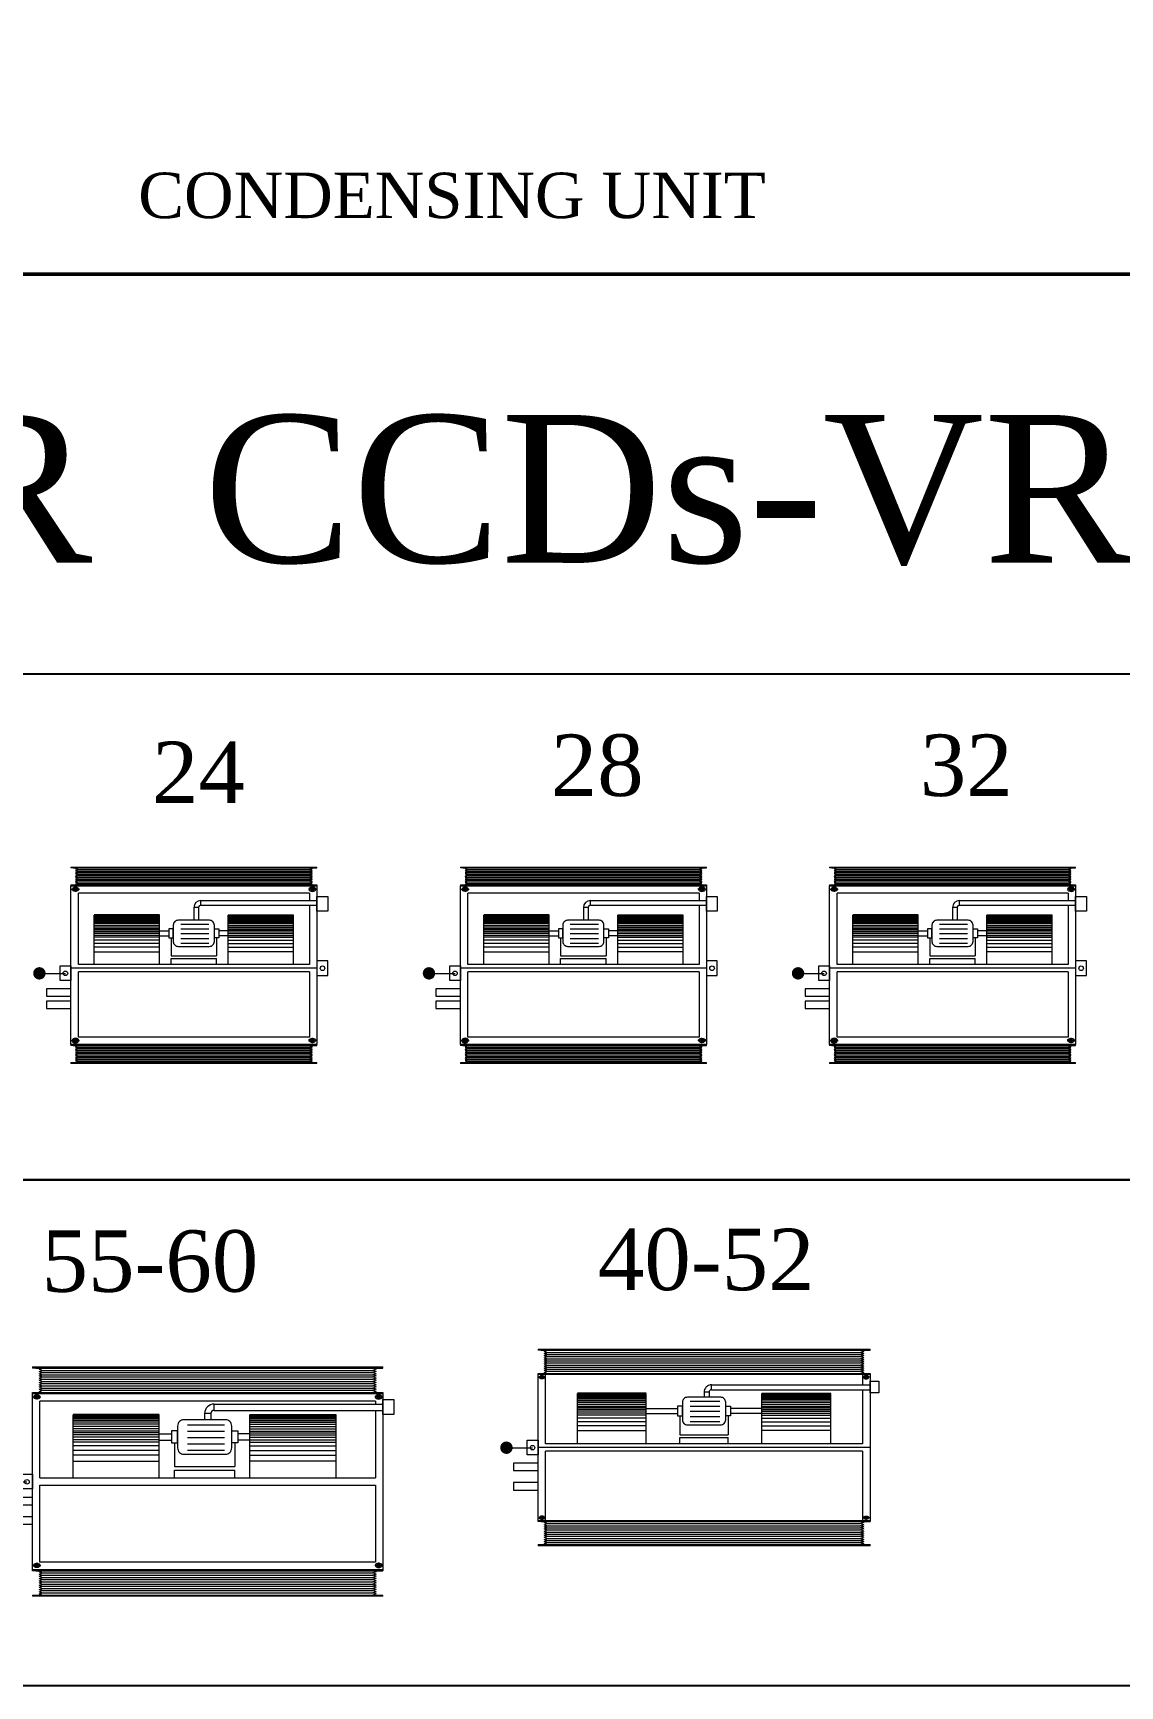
# Model space of a CAD drawing. Extents: x 847 to 949, y 444 to 823.
# Drawn here: x 933.73 to 938.15, y 717.03 to 723.75 of the extents above; entities that cross this region are included whole.
import ezdxf

# ---------------------------------------------------------------- set-up
doc = ezdxf.new("R2010")
doc.units = 0
doc.header["$MEASUREMENT"] = 0
doc.linetypes.add('DASHDOT', pattern=[25.4, 12.7, -6.35, 0, -6.35])
for name, color, linetype in [('01_AC-EQUIP', 206, 'CONTINUOUS'), ('M-DUCT-SA', 5, 'CONTINUOUS'), ('M-EQBMNT', 21, 'CONTINUOUS')]:
    doc.layers.add(name, color=color, linetype=linetype)
doc.layers.add('A-SHEET-2', color=1, linetype='CONTINUOUS', lineweight=50)
doc.layers.add('AC-TEXT', color=15, linetype='CONTINUOUS', lineweight=30)
doc.styles.add('AC', font='romans.shx', dxfattribs={"height": 0.2})

# ---------------------------------------------------------------- blocks, each defined once
blk = doc.blocks.new('A$C56630B5C')
at = {"layer": '01_AC-EQUIP', "color": 2, "lineweight": 20}
for p, q in [((0.1533, 0.7992), (1.1533, 0.7992)), ((0.1533, 0.7992), (0.1533, 0.7957)), ((1.1243, 0.7957), (0.1533, 0.7957)), ((0.1624, 0.7957), (1.1533, 0.7957)), ((0.1722, 0.7925), (0.1822, 0.7957)), ((0.1722, 0.7925), (0.1822, 0.7894)), ((0.1722, 0.7862), (0.1822, 0.7894)), ((0.1722, 0.7862), (0.1822, 0.783)), ((0.1722, 0.7799), (0.1822, 0.783)), ((0.1722, 0.7799), (0.1822, 0.7767)), ((0.1722, 0.7736), (0.1822, 0.7767)), ((0.1722, 0.7736), (0.1822, 0.7704)), ((0.1722, 0.7672), (0.1822, 0.7704)), ((0.1722, 0.7672), (0.1822, 0.7641)), ((0.1722, 0.7609), (0.1822, 0.7641)), ((0.1722, 0.7609), (0.1822, 0.7577)), ((0.1722, 0.7546), (0.1822, 0.7577)), ((0.1722, 0.7546), (0.1822, 0.7514)), ((0.1722, 0.7483), (0.1822, 0.7514)), ((0.1722, 0.7483), (0.1822, 0.7451)), ((0.1722, 0.7419), (0.1822, 0.7451)), ((0.1722, 0.7419), (0.1822, 0.7388)), ((0.1822, 0.7894), (1.1243, 0.7894)), ((0.1822, 0.783), (1.1243, 0.783)), ((0.1822, 0.7767), (1.1243, 0.7767)), ((0.1822, 0.7704), (1.1243, 0.7704)), ((0.1822, 0.7641), (1.1243, 0.7641)), ((0.1822, 0.7577), (1.1243, 0.7577)), ((0.1822, 0.7514), (1.1243, 0.7514)), ((0.1822, 0.7451), (1.1243, 0.7451)), ((1.1343, 0.7925), (1.1243, 0.7957)), ((1.1343, 0.7925), (1.1243, 0.7894)), ((1.1343, 0.7862), (1.1243, 0.7894)), ((1.1343, 0.7862), (1.1243, 0.783)), ((1.1343, 0.7799), (1.1243, 0.783)), ((1.1343, 0.7799), (1.1243, 0.7767)), ((1.1343, 0.7736), (1.1243, 0.7767)), ((1.1343, 0.7736), (1.1243, 0.7704)), ((1.1343, 0.7672), (1.1243, 0.7704)), ((1.1343, 0.7672), (1.1243, 0.7641)), ((1.1343, 0.7609), (1.1243, 0.7641)), ((1.1343, 0.7609), (1.1243, 0.7577)), ((1.1343, 0.7546), (1.1243, 0.7577)), ((1.1343, 0.7546), (1.1243, 0.7514)), ((1.1343, 0.7483), (1.1243, 0.7514)), ((1.1343, 0.7483), (1.1243, 0.7451)), ((1.1343, 0.7419), (1.1243, 0.7451)), ((1.1343, 0.7419), (1.1243, 0.7388)), ((1.1533, 0.7957), (1.1533, 0.7992)), ((0.1533, 0.7261), (1.1533, 0.7261)), ((0.1533, 0.7261), (0.1533, 0.7226)), ((1.1533, 0.7226), (0.1533, 0.7226)), ((0.1624, 0.7261), (1.1533, 0.7261)), ((0.1722, 0.7356), (0.1822, 0.7388)), ((0.1722, 0.7356), (0.1822, 0.7325)), ((0.1722, 0.7293), (0.1822, 0.7325)), ((0.1722, 0.7293), (0.1822, 0.7261)), ((0.1822, 0.7388), (1.1243, 0.7388)), ((0.1822, 0.7325), (1.1243, 0.7325)), ((1.1343, 0.7356), (1.1243, 0.7388)), ((1.1343, 0.7356), (1.1243, 0.7325)), ((1.1343, 0.7293), (1.1243, 0.7325)), ((1.1343, 0.7293), (1.1243, 0.7261)), ((1.1533, 0.7226), (1.1533, 0.7261)), ((0.1533, 0.0767), (1.1533, 0.0767)), ((0.1533, 0.0767), (0.1533, 0.0731)), ((1.1243, 0.0731), (0.1533, 0.0731)), ((0.1624, 0.0731), (1.1533, 0.0731)), ((0.1722, 0.0699), (0.1822, 0.0731)), ((0.1722, 0.0699), (0.1822, 0.0668)), ((1.1343, 0.0699), (1.1243, 0.0731)), ((1.1343, 0.0699), (1.1243, 0.0668)), ((1.1533, 0.0731), (1.1533, 0.0767)), ((0.1533, 0.0036), (1.1533, 0.0036)), ((0.1533, 0.0036), (0.1533, 0)), ((0.1624, 0.0036), (1.1533, 0.0036)), ((0.1722, 0.0636), (0.1822, 0.0668)), ((0.1722, 0.0636), (0.1822, 0.0605)), ((0.1722, 0.0573), (0.1822, 0.0605)), ((0.1722, 0.0573), (0.1822, 0.0541)), ((0.1722, 0.051), (0.1822, 0.0541)), ((0.1722, 0.051), (0.1822, 0.0478)), ((0.1722, 0.0447), (0.1822, 0.0478)), ((0.1722, 0.0447), (0.1822, 0.0415)), ((0.1722, 0.0383), (0.1822, 0.0415)), ((0.1722, 0.0383), (0.1822, 0.0352)), ((0.1722, 0.032), (0.1822, 0.0352)), ((0.1722, 0.032), (0.1822, 0.0289)), ((0.1722, 0.0257), (0.1822, 0.0289)), ((0.1722, 0.0257), (0.1822, 0.0225)), ((0.1722, 0.0194), (0.1822, 0.0225)), ((0.1722, 0.0194), (0.1822, 0.0162)), ((0.1722, 0.0131), (0.1822, 0.0162)), ((0.1722, 0.0131), (0.1822, 0.0099)), ((0.1722, 0.0067), (0.1822, 0.0099)), ((0.1722, 0.0067), (0.1822, 0.0036)), ((0.1822, 0.0668), (1.1243, 0.0668)), ((0.1822, 0.0605), (1.1243, 0.0605)), ((0.1822, 0.0541), (1.1243, 0.0541)), ((0.1822, 0.0478), (1.1243, 0.0478)), ((0.1822, 0.0415), (1.1243, 0.0415)), ((0.1822, 0.0352), (1.1243, 0.0352)), ((0.1822, 0.0289), (1.1243, 0.0289)), ((0.1822, 0.0225), (1.1243, 0.0225)), ((0.1822, 0.0162), (1.1243, 0.0162)), ((0.1822, 0.0099), (1.1243, 0.0099)), ((1.1343, 0.0636), (1.1243, 0.0668)), ((1.1343, 0.0636), (1.1243, 0.0605)), ((1.1343, 0.0573), (1.1243, 0.0605)), ((1.1343, 0.0573), (1.1243, 0.0541)), ((1.1343, 0.051), (1.1243, 0.0541)), ((1.1343, 0.051), (1.1243, 0.0478)), ((1.1343, 0.0447), (1.1243, 0.0478)), ((1.1343, 0.0447), (1.1243, 0.0415)), ((1.1343, 0.0383), (1.1243, 0.0415)), ((1.1343, 0.0383), (1.1243, 0.0352)), ((1.1343, 0.032), (1.1243, 0.0352)), ((1.1343, 0.032), (1.1243, 0.0289)), ((1.1343, 0.0257), (1.1243, 0.0289)), ((1.1343, 0.0257), (1.1243, 0.0225)), ((1.1343, 0.0194), (1.1243, 0.0225)), ((1.1343, 0.0194), (1.1243, 0.0162)), ((1.1343, 0.0131), (1.1243, 0.0162)), ((1.1343, 0.0131), (1.1243, 0.0099)), ((1.1343, 0.0067), (1.1243, 0.0099)), ((1.1343, 0.0067), (1.1243, 0.0036)), ((1.1533, 0), (1.1533, 0.0036)), ((1.1533, 0), (0.1533, 0))]:
    blk.add_line(p, q, dxfattribs=at)
at = {"layer": '01_AC-EQUIP', "color": 1, "lineweight": 20}
for p, q in [((0.1533, 0.7226), (1.1533, 0.7226)), ((0.1539, 0.7087), (0.188, 0.7087)), ((0.1717, 0.7202), (0.1717, 0.6982)), ((1.1233, 0.6926), (0.1833, 0.6926)), ((1.1527, 0.7087), (1.1186, 0.7087)), ((1.1348, 0.7202), (1.1348, 0.6982)), ((0.6527, 0.634), (0.6527, 0.5827)), ((0.6721, 0.634), (0.6527, 0.634)), ((0.6721, 0.634), (0.6721, 0.5827)), ((0.6818, 0.6631), (1.1533, 0.6631)), ((0.6818, 0.6437), (0.6818, 0.6631)), ((0.6818, 0.6437), (1.1533, 0.6437)), ((0.2476, 0.4033), (0.2476, 0.6038)), ((0.5132, 0.6038), (0.2476, 0.6038)), ((0.5132, 0.6026), (0.2476, 0.6026)), ((0.5132, 0.6013), (0.2476, 0.6013)), ((0.5132, 0.5995), (0.2476, 0.5995)), ((0.5132, 0.5972), (0.2476, 0.5972)), ((0.5132, 0.5949), (0.2476, 0.5949)), ((0.5132, 0.5923), (0.2476, 0.5923)), ((0.5132, 0.5893), (0.2476, 0.5893)), ((0.5132, 0.5857), (0.2476, 0.5857)), ((0.5132, 0.5807), (0.2476, 0.5807)), ((0.5132, 0.5755), (0.2476, 0.5755)), ((0.5132, 0.5691), (0.2476, 0.5691)), ((0.5132, 0.562), (0.2476, 0.562)), ((0.5132, 0.5546), (0.2476, 0.5546)), ((0.5132, 0.5472), (0.2476, 0.5472)), ((0.5132, 0.542), (0.2476, 0.542)), ((0.5132, 0.4033), (0.5132, 0.6038)), ((0.5132, 0.5393), (0.5509, 0.5393)), ((0.7136, 0.5659), (0.5995, 0.5659)), ((0.7136, 0.5465), (0.5995, 0.5465)), ((0.7923, 0.5393), (0.7546, 0.5393)), ((0.7923, 0.4033), (0.7923, 0.6038)), ((0.7923, 0.6038), (1.0579, 0.6038)), ((0.7923, 0.6026), (1.0579, 0.6026)), ((0.7923, 0.6013), (1.0579, 0.6013)), ((0.7923, 0.5995), (1.0579, 0.5995)), ((0.7923, 0.5972), (1.0579, 0.5972)), ((0.7923, 0.5949), (1.0579, 0.5949)), ((0.7923, 0.5923), (1.0579, 0.5923)), ((0.7923, 0.5893), (1.0579, 0.5893)), ((0.7923, 0.5857), (1.0579, 0.5857)), ((0.7923, 0.5807), (1.0579, 0.5807)), ((0.7923, 0.5755), (1.0579, 0.5755)), ((0.7923, 0.5691), (1.0579, 0.5691)), ((0.7923, 0.562), (1.0579, 0.562)), ((0.7923, 0.5546), (1.0579, 0.5546)), ((0.7923, 0.5472), (1.0579, 0.5472)), ((0.7923, 0.542), (1.0579, 0.542)), ((1.0579, 0.4033), (1.0579, 0.6038)), ((0.5132, 0.5356), (0.2476, 0.5356)), ((0.5132, 0.5285), (0.2476, 0.5285)), ((0.5132, 0.5211), (0.2476, 0.5211)), ((0.5132, 0.5137), (0.2476, 0.5137)), ((0.5132, 0.5021), (0.2476, 0.5021)), ((0.5132, 0.4875), (0.2476, 0.4875)), ((0.5132, 0.4729), (0.2476, 0.4729)), ((0.5132, 0.5199), (0.5509, 0.5199)), ((0.5601, 0.5112), (0.5601, 0.4383)), ((0.7136, 0.5271), (0.5995, 0.5271)), ((0.7136, 0.5077), (0.5995, 0.5077)), ((0.7136, 0.4883), (0.5995, 0.4883)), ((0.7454, 0.5112), (0.7454, 0.4383)), ((0.7923, 0.5199), (0.7546, 0.5199)), ((0.7923, 0.5356), (1.0579, 0.5356)), ((0.7923, 0.5285), (1.0579, 0.5285)), ((0.7923, 0.5211), (1.0579, 0.5211)), ((0.7923, 0.5137), (1.0579, 0.5137)), ((0.7923, 0.5021), (1.0579, 0.5021)), ((0.7923, 0.4875), (1.0579, 0.4875)), ((0.7923, 0.4729), (1.0579, 0.4729)), ((0.2476, 0.4545), (0.5132, 0.4545)), ((0.5601, 0.4383), (0.7454, 0.4383)), ((0.5601, 0.4272), (0.7454, 0.4272)), ((0.5601, 0.4033), (0.5601, 0.4272)), ((0.7454, 0.4033), (0.7454, 0.4272)), ((1.0579, 0.4545), (0.7923, 0.4545)), ((1.1533, 0.3883), (0.1533, 0.3883)), ((1.1233, 0.3733), (0.1833, 0.3733)), ((1.1533, 0.0767), (0.1533, 0.0767)), ((0.1539, 0.0941), (0.188, 0.0941)), ((0.1869, 0.0917), (0.1559, 0.0917)), ((0.1707, 0.1022), (0.1707, 0.0821)), ((0.1717, 0.0826), (0.1717, 0.1046)), ((1.1233, 0.1067), (0.1833, 0.1067)), ((1.1527, 0.0941), (1.1186, 0.0941)), ((1.1348, 0.0826), (1.1348, 0.1046))]:
    blk.add_line(p, q, dxfattribs=at)
at = {"layer": '01_AC-EQUIP', "color": 1, "linetype": 'DASHDOT', "lineweight": 20}
for p, q in [((0.5132, 0.5472), (0.2476, 0.5472)), ((0.7923, 0.5472), (1.0579, 0.5472))]:
    blk.add_line(p, q, dxfattribs=at)
at = {"layer": '01_AC-EQUIP', "color": 4, "lineweight": 20}
blk.add_line((0.0248, 0.3668), (0.1307, 0.3668), dxfattribs=at)
at = {"layer": '01_AC-EQUIP', "color": 1, "lineweight": 20}
for points in [[(0.1533, 0.0767), (0.1533, 0.7226)], [(1.1233, 0.4033), (0.1833, 0.4033), (0.1833, 0.6926)], [(1.1233, 0.6926), (1.1233, 0.6631)], [(1.1533, 0.7261), (1.1533, 0.0767)], [(1.1233, 0.6437), (1.1233, 0.4033)], [(0.1833, 0.1067), (0.1833, 0.3733)], [(1.1233, 0.3733), (1.1233, 0.1067)]]:
    blk.add_lwpolyline(points, dxfattribs=at)
for points in [[(1.1972, 0.6199), (1.1533, 0.6199), (1.1533, 0.6798), (1.1972, 0.6798)], [(0.5693, 0.5479), (0.5509, 0.5479), (0.5509, 0.5112), (0.5693, 0.5112)], [(0.7362, 0.5479), (0.7546, 0.5479), (0.7546, 0.5112), (0.7362, 0.5112)], [(1.1972, 0.4183), (1.1533, 0.4183), (1.1533, 0.3584), (1.1972, 0.3584)], [(0.1093, 0.3976), (0.1533, 0.3976), (0.1533, 0.3377), (0.1093, 0.3377)]]:
    blk.add_lwpolyline(points, close=True, dxfattribs=at)
blk.add_lwpolyline([(0.7168, 0.5827), (0.5887, 0.5827, 0.414214), (0.5693, 0.5633), (0.5693, 0.4959, 0.414214), (0.5887, 0.4765), (0.7168, 0.4765, 0.414214), (0.7362, 0.4959), (0.7362, 0.5633, 0.414214)], format="xyb", close=True, dxfattribs=at)
at = {"layer": '01_AC-EQUIP', "color": 4, "lineweight": 20, "const_width": 0.0252}
blk.add_lwpolyline([(0.0275, 0.3545, 1), (0.0221, 0.3791, 1)], format="xyb", close=True, dxfattribs=at)
at = {"layer": '01_AC-EQUIP', "color": 5, "lineweight": 20}
blk.add_lwpolyline([(0.1533, 0.2734), (0.1533, 0.3034), (0.0533, 0.3034), (0.0533, 0.2734)], close=True, dxfattribs=at)
at = {"layer": '01_AC-EQUIP', "color": 6, "lineweight": 20}
blk.add_lwpolyline([(0.1533, 0.2241), (0.1533, 0.2541), (0.0533, 0.2541), (0.0533, 0.2241)], close=True, dxfattribs=at)
at = {"layer": '01_AC-EQUIP', "color": 1, "lineweight": 20}
for centre in [(0.1307, 0.3668), (1.1758, 0.3875)]:
    blk.add_circle(centre, 0.00932, dxfattribs=at)
for radius in [0.0291, 0.0097]:
    blk.add_arc((0.6818, 0.634), radius, 90.00061, 180.00061, dxfattribs=at)
for centre, major_axis, start_param, end_param in [((0.1717, 0.7087), (0.0136, 0), -1.570796, 4.712389), ((0.1717, 0.7087), (0.00775, 0), 3.141593, 9.424778), ((1.1348, 0.0941), (-0.0136, 0), -1.570796, 4.712389), ((1.1348, 0.0941), (-0.00775, 0), 3.141593, 9.424778)]:
    blk.add_ellipse(centre, major_axis=major_axis, ratio=0.646018, start_param=start_param, end_param=end_param, dxfattribs=at)
at = {"layer": '01_AC-EQUIP', "color": 1, "lineweight": 20, "extrusion": (0, 0, -1)}
for centre, major_axis, start_param, end_param in [((1.1348, 0.7087), (-0.0136, 0), -1.570796, 4.712389), ((1.1348, 0.7087), (-0.00775, 0), 3.141593, 9.424778), ((0.1717, 0.0941), (0.0136, 0), -1.570796, 4.712389), ((0.1707, 0.0917), (-0.0124, 0), -1.570796, 4.712389), ((0.1707, 0.0917), (-0.00705, 0), 3.141593, 9.424778), ((0.1717, 0.0941), (0.00775, 0), 3.141593, 9.424778)]:
    blk.add_ellipse(centre, major_axis=major_axis, ratio=0.646018, start_param=start_param, end_param=end_param, dxfattribs=at)
at = {"layer": 'M-EQBMNT', "color": 21, "linetype": 'ByBlock', "ltscale": 1.5}
for p, q in [((0.5132, 0.6038), (0.2476, 0.6038)), ((0.7923, 0.6038), (1.0579, 0.6038))]:
    blk.add_line(p, q, dxfattribs=at)
blk = doc.blocks.new('A$C0F5A1675')
at = {"layer": '01_AC-EQUIP', "color": 2, "lineweight": 20}
for p, q in [((0.1531, 0.9331), (1.5781, 0.9331)), ((0.1531, 0.9331), (0.1531, 0.928)), ((1.5368, 0.928), (0.1531, 0.928)), ((0.1662, 0.928), (1.5781, 0.928)), ((0.1801, 0.9235), (0.1943, 0.928)), ((0.1801, 0.9235), (0.1943, 0.919)), ((0.1801, 0.9145), (0.1943, 0.919)), ((0.1801, 0.9145), (0.1943, 0.91)), ((0.1801, 0.9055), (0.1943, 0.91)), ((0.1801, 0.9055), (0.1943, 0.901)), ((0.1801, 0.8965), (0.1943, 0.901)), ((0.1801, 0.8965), (0.1943, 0.892)), ((0.1801, 0.8875), (0.1943, 0.892)), ((0.1801, 0.8875), (0.1943, 0.883)), ((0.1801, 0.8785), (0.1943, 0.883)), ((0.1801, 0.8785), (0.1943, 0.874)), ((0.1801, 0.8695), (0.1943, 0.874)), ((0.1943, 0.919), (1.5368, 0.919)), ((0.1943, 0.91), (1.5368, 0.91)), ((0.1943, 0.901), (1.5368, 0.901)), ((0.1943, 0.892), (1.5368, 0.892)), ((0.1943, 0.883), (1.5368, 0.883)), ((0.1943, 0.874), (1.5368, 0.874)), ((1.5511, 0.9235), (1.5368, 0.928)), ((1.5511, 0.9235), (1.5368, 0.919)), ((1.5511, 0.9145), (1.5368, 0.919)), ((1.5511, 0.9145), (1.5368, 0.91)), ((1.5511, 0.9055), (1.5368, 0.91)), ((1.5511, 0.9055), (1.5368, 0.901)), ((1.5511, 0.8965), (1.5368, 0.901)), ((1.5511, 0.8965), (1.5368, 0.892)), ((1.5511, 0.8875), (1.5368, 0.892)), ((1.5511, 0.8875), (1.5368, 0.883)), ((1.5511, 0.8785), (1.5368, 0.883)), ((1.5511, 0.8785), (1.5368, 0.874)), ((1.5511, 0.8695), (1.5368, 0.874)), ((1.5781, 0.928), (1.5781, 0.9331)), ((0.1531, 0.8289), (1.5781, 0.8289)), ((0.1531, 0.8289), (0.1531, 0.8238)), ((1.5781, 0.8238), (0.1531, 0.8238)), ((0.1662, 0.8289), (1.5781, 0.8289)), ((0.1801, 0.8695), (0.1943, 0.8649)), ((0.1801, 0.8604), (0.1943, 0.8649)), ((0.1801, 0.8604), (0.1943, 0.8559)), ((0.1801, 0.8514), (0.1943, 0.8559)), ((0.1801, 0.8514), (0.1943, 0.8469)), ((0.1801, 0.8424), (0.1943, 0.8469)), ((0.1801, 0.8424), (0.1943, 0.8379)), ((0.1801, 0.8334), (0.1943, 0.8379)), ((0.1801, 0.8334), (0.1943, 0.8289)), ((0.1943, 0.8649), (1.5368, 0.8649)), ((0.1943, 0.8559), (1.5368, 0.8559)), ((0.1943, 0.8469), (1.5368, 0.8469)), ((0.1943, 0.8379), (1.5368, 0.8379)), ((1.5511, 0.8695), (1.5368, 0.8649)), ((1.5511, 0.8604), (1.5368, 0.8649)), ((1.5511, 0.8604), (1.5368, 0.8559)), ((1.5511, 0.8514), (1.5368, 0.8559)), ((1.5511, 0.8514), (1.5368, 0.8469)), ((1.5511, 0.8424), (1.5368, 0.8469)), ((1.5511, 0.8424), (1.5368, 0.8379)), ((1.5511, 0.8334), (1.5368, 0.8379)), ((1.5511, 0.8334), (1.5368, 0.8289)), ((1.5781, 0.8238), (1.5781, 0.8289)), ((0.1531, 0.1093), (1.5781, 0.1093)), ((0.1531, 0.1093), (0.1531, 0.1042)), ((1.5368, 0.1042), (0.1531, 0.1042)), ((0.1662, 0.1042), (1.5781, 0.1042)), ((0.1801, 0.0997), (0.1943, 0.1042)), ((0.1801, 0.0997), (0.1943, 0.0952)), ((0.1801, 0.0907), (0.1943, 0.0952)), ((0.1801, 0.0907), (0.1943, 0.0862)), ((0.1801, 0.0817), (0.1943, 0.0862)), ((0.1801, 0.0817), (0.1943, 0.0772)), ((0.1801, 0.0726), (0.1943, 0.0772)), ((0.1801, 0.0726), (0.1943, 0.0681)), ((0.1801, 0.0636), (0.1943, 0.0681)), ((0.1943, 0.0952), (1.5368, 0.0952)), ((0.1943, 0.0862), (1.5368, 0.0862)), ((0.1943, 0.0772), (1.5368, 0.0772)), ((0.1943, 0.0681), (1.5368, 0.0681)), ((1.5511, 0.0997), (1.5368, 0.1042)), ((1.5511, 0.0997), (1.5368, 0.0952)), ((1.5511, 0.0907), (1.5368, 0.0952)), ((1.5511, 0.0907), (1.5368, 0.0862)), ((1.5511, 0.0817), (1.5368, 0.0862)), ((1.5511, 0.0817), (1.5368, 0.0772)), ((1.5511, 0.0726), (1.5368, 0.0772)), ((1.5511, 0.0726), (1.5368, 0.0681)), ((1.5511, 0.0636), (1.5368, 0.0681)), ((1.5781, 0.1042), (1.5781, 0.1093)), ((0.1531, 0.0051), (1.5781, 0.0051)), ((0.1531, 0.0051), (0.1531, 0)), ((0.1662, 0.0051), (1.5781, 0.0051)), ((0.1801, 0.0636), (0.1943, 0.0591)), ((0.1801, 0.0546), (0.1943, 0.0591)), ((0.1801, 0.0546), (0.1943, 0.0501)), ((0.1801, 0.0456), (0.1943, 0.0501)), ((0.1801, 0.0456), (0.1943, 0.0411)), ((0.1801, 0.0366), (0.1943, 0.0411)), ((0.1801, 0.0366), (0.1943, 0.0321)), ((0.1801, 0.0276), (0.1943, 0.0321)), ((0.1801, 0.0276), (0.1943, 0.0231)), ((0.1801, 0.0186), (0.1943, 0.0231)), ((0.1801, 0.0186), (0.1943, 0.0141)), ((0.1801, 0.0096), (0.1943, 0.0141)), ((0.1801, 0.0096), (0.1943, 0.0051)), ((0.1943, 0.0591), (1.5368, 0.0591)), ((0.1943, 0.0501), (1.5368, 0.0501)), ((0.1943, 0.0411), (1.5368, 0.0411)), ((0.1943, 0.0321), (1.5368, 0.0321)), ((0.1943, 0.0231), (1.5368, 0.0231)), ((0.1943, 0.0141), (1.5368, 0.0141)), ((1.5511, 0.0636), (1.5368, 0.0591)), ((1.5511, 0.0546), (1.5368, 0.0591)), ((1.5511, 0.0546), (1.5368, 0.0501)), ((1.5511, 0.0456), (1.5368, 0.0501)), ((1.5511, 0.0456), (1.5368, 0.0411)), ((1.5511, 0.0366), (1.5368, 0.0411)), ((1.5511, 0.0366), (1.5368, 0.0321)), ((1.5511, 0.0276), (1.5368, 0.0321)), ((1.5511, 0.0276), (1.5368, 0.0231)), ((1.5511, 0.0186), (1.5368, 0.0231)), ((1.5511, 0.0186), (1.5368, 0.0141)), ((1.5511, 0.0096), (1.5368, 0.0141)), ((1.5511, 0.0096), (1.5368, 0.0051)), ((1.5781, 0), (1.5781, 0.0051)), ((1.5781, 0), (0.1531, 0))]:
    blk.add_line(p, q, dxfattribs=at)
at = {"layer": '01_AC-EQUIP', "color": 1, "lineweight": 20}
for p, q in [((0.1527, 0.8108), (0.1868, 0.8108)), ((0.1705, 0.8223), (0.1705, 0.8003)), ((1.5784, 0.8108), (1.5444, 0.8108)), ((1.5606, 0.8223), (1.5606, 0.8003)), ((1.5481, 0.7938), (0.1831, 0.7938)), ((0.8531, 0.7434), (0.8531, 0.7182)), ((0.8787, 0.7434), (0.8531, 0.7434)), ((0.8787, 0.7434), (0.8787, 0.7182)), ((0.8915, 0.7818), (1.5781, 0.7818)), ((0.8915, 0.7562), (0.8915, 0.7818)), ((0.8915, 0.7562), (1.5781, 0.7562)), ((0.3183, 0.4815), (0.3183, 0.7375)), ((0.6688, 0.7344), (0.3183, 0.7344)), ((0.6688, 0.7309), (0.3183, 0.7309)), ((0.6688, 0.727), (0.3183, 0.727)), ((0.6688, 0.7222), (0.3183, 0.7222)), ((0.6688, 0.7157), (0.3183, 0.7157)), ((0.6688, 0.7088), (0.3183, 0.7088)), ((0.6688, 0.7003), (0.3183, 0.7003)), ((0.6688, 0.6909), (0.3183, 0.6909)), ((0.6688, 0.6812), (0.3183, 0.6812)), ((0.6688, 0.4815), (0.6688, 0.7375)), ((0.9334, 0.6961), (0.7827, 0.6961)), ((1.0373, 0.4815), (1.0373, 0.7375)), ((1.0373, 0.7344), (1.3878, 0.7344)), ((1.0373, 0.7309), (1.3878, 0.7309)), ((1.0373, 0.727), (1.3878, 0.727)), ((1.0373, 0.7222), (1.3878, 0.7222)), ((1.0373, 0.7157), (1.3878, 0.7157)), ((1.0373, 0.7088), (1.3878, 0.7088)), ((1.0373, 0.7003), (1.3878, 0.7003)), ((1.0373, 0.6909), (1.3878, 0.6909)), ((1.0373, 0.6812), (1.3878, 0.6812)), ((1.3878, 0.4815), (1.3878, 0.7375)), ((0.6688, 0.6715), (0.3183, 0.6715)), ((0.6688, 0.6646), (0.3183, 0.6646)), ((0.6688, 0.6561), (0.3183, 0.6561)), ((0.6688, 0.6467), (0.3183, 0.6467)), ((0.6688, 0.637), (0.3183, 0.637)), ((0.6688, 0.6273), (0.3183, 0.6273)), ((0.6688, 0.6119), (0.3183, 0.6119)), ((0.6688, 0.6609), (0.7187, 0.6609)), ((0.6688, 0.6353), (0.7187, 0.6353)), ((0.7308, 0.6239), (0.7308, 0.5277)), ((0.9334, 0.6705), (0.7827, 0.6705)), ((0.9334, 0.6449), (0.7827, 0.6449)), ((0.9334, 0.6193), (0.7827, 0.6193)), ((0.9753, 0.6239), (0.9753, 0.5277)), ((1.0373, 0.6609), (0.9875, 0.6609)), ((1.0373, 0.6353), (0.9875, 0.6353)), ((1.0373, 0.6715), (1.3878, 0.6715)), ((1.0373, 0.6646), (1.3878, 0.6646)), ((1.0373, 0.6561), (1.3878, 0.6561)), ((1.0373, 0.6467), (1.3878, 0.6467)), ((1.0373, 0.637), (1.3878, 0.637)), ((1.0373, 0.6273), (1.3878, 0.6273)), ((1.0373, 0.6119), (1.3878, 0.6119)), ((0.6688, 0.5926), (0.3183, 0.5926)), ((0.6688, 0.5734), (0.3183, 0.5734)), ((0.3183, 0.549), (0.6688, 0.549)), ((0.9334, 0.5937), (0.7827, 0.5937)), ((1.0373, 0.5926), (1.3878, 0.5926)), ((1.0373, 0.5734), (1.3878, 0.5734)), ((1.3878, 0.549), (1.0373, 0.549)), ((0.1831, 0.4815), (1.5481, 0.4815)), ((0.7308, 0.5277), (0.9753, 0.5277)), ((0.7308, 0.513), (0.9753, 0.513)), ((0.7308, 0.4815), (0.7308, 0.513)), ((0.9753, 0.4815), (0.9753, 0.513)), ((0.1831, 0.4515), (1.5481, 0.4515)), ((0.1705, 0.1373), (0.1705, 0.1152)), ((1.5481, 0.1393), (0.1831, 0.1393)), ((1.5606, 0.1373), (1.5606, 0.1152)), ((0.1527, 0.1257), (0.1868, 0.1257)), ((1.5784, 0.1257), (1.5444, 0.1257))]:
    blk.add_line(p, q, dxfattribs=at)
at = {"layer": '01_AC-EQUIP', "color": 1, "linetype": 'DASHDOT', "lineweight": 20}
for p, q in [((0.6688, 0.6715), (0.3183, 0.6715)), ((1.0373, 0.6715), (1.3878, 0.6715))]:
    blk.add_line(p, q, dxfattribs=at)
at = {"layer": '01_AC-EQUIP', "color": 4, "lineweight": 20}
blk.add_line((0.0246, 0.4657), (0.1305, 0.4657), dxfattribs=at)
at = {"layer": '01_AC-EQUIP', "color": 1, "lineweight": 20}
for points in [[(0.1531, 0.1042), (0.1531, 0.8289)], [(1.5781, 0.8289), (1.5781, 0.1042)], [(0.1831, 0.4815), (0.1831, 0.7938)], [(1.5481, 0.7938), (1.5481, 0.7818)], [(1.5481, 0.7562), (1.5481, 0.4815)], [(0.1831, 0.1393), (0.1831, 0.4515)], [(1.5481, 0.4515), (1.5481, 0.1393)]]:
    blk.add_lwpolyline(points, dxfattribs=at)
for points in [[(1.6221, 0.74), (1.5781, 0.74), (1.5781, 0.7999), (1.6221, 0.7999)], [(0.7429, 0.6724), (0.7187, 0.6724), (0.7187, 0.6239), (0.7429, 0.6239)], [(0.9632, 0.6724), (0.9875, 0.6724), (0.9875, 0.6239), (0.9632, 0.6239)], [(0.1091, 0.4965), (0.1531, 0.4965), (0.1531, 0.4366), (0.1091, 0.4366)]]:
    blk.add_lwpolyline(points, close=True, dxfattribs=at)
blk.add_lwpolyline([(0.9376, 0.7182), (0.7685, 0.7182, 0.414214), (0.7429, 0.6926), (0.7429, 0.6037, 0.414214), (0.7685, 0.5781), (0.9376, 0.5781, 0.414214), (0.9632, 0.6037), (0.9632, 0.6926, 0.414214)], format="xyb", close=True, dxfattribs=at)
at = {"layer": '01_AC-EQUIP', "color": 4, "lineweight": 20, "const_width": 0.0252}
blk.add_lwpolyline([(0.0273, 0.4534, 1), (0.0219, 0.478, 1)], format="xyb", close=True, dxfattribs=at)
at = {"layer": '01_AC-EQUIP', "color": 5, "lineweight": 20}
blk.add_lwpolyline([(0.1531, 0.3724), (0.1531, 0.4024), (0.0531, 0.4024), (0.0531, 0.3724)], close=True, dxfattribs=at)
at = {"layer": '01_AC-EQUIP', "color": 6, "lineweight": 20}
blk.add_lwpolyline([(0.1531, 0.2935), (0.1531, 0.3235), (0.0531, 0.3235), (0.0531, 0.2935)], close=True, dxfattribs=at)
at = {"layer": '01_AC-EQUIP', "color": 1, "lineweight": 20}
blk.add_circle((0.1305, 0.4657), 0.00932, dxfattribs=at)
for radius in [0.0384, 0.0128]:
    blk.add_arc((0.8915, 0.7434), radius, 90.00061, 180.00061, dxfattribs=at)
for centre, major_axis, start_param, end_param in [((0.1705, 0.8108), (0.0136, 0), -1.570796, 4.712389), ((0.1705, 0.8108), (0.00775, 0), 3.141593, 9.424778), ((0.1705, 0.1257), (0.0136, 0), -1.570796, 4.712389), ((0.1705, 0.1257), (0.00775, 0), 3.141593, 9.424778)]:
    blk.add_ellipse(centre, major_axis=major_axis, ratio=0.646018, start_param=start_param, end_param=end_param, dxfattribs=at)
at = {"layer": '01_AC-EQUIP', "color": 1, "lineweight": 20, "extrusion": (0, 0, -1)}
for centre, major_axis, start_param, end_param in [((1.5606, 0.8108), (-0.0136, 0), -1.570796, 4.712389), ((1.5606, 0.8108), (-0.00775, 0), 3.141593, 9.424778), ((1.5606, 0.1257), (-0.0136, 0), -1.570796, 4.712389), ((1.5606, 0.1257), (-0.00775, 0), 3.141593, 9.424778)]:
    blk.add_ellipse(centre, major_axis=major_axis, ratio=0.646018, start_param=start_param, end_param=end_param, dxfattribs=at)
at = {"layer": 'M-EQBMNT', "color": 21, "linetype": 'ByBlock', "ltscale": 1.5}
for p, q in [((0.6688, 0.7375), (0.3183, 0.7375)), ((1.0373, 0.7375), (1.3878, 0.7375))]:
    blk.add_line(p, q, dxfattribs=at)
blk = doc.blocks.new('A$C7D155406')
at = {"layer": '01_AC-EQUIP', "color": 2, "lineweight": 20}
for p, q in [((0.1535, 0.8), (1.5035, 0.8)), ((0.1535, 0.8), (0.1535, 0.7952)), ((1.4644, 0.7952), (0.1535, 0.7952)), ((0.1659, 0.7952), (1.5035, 0.7952)), ((0.1791, 0.7909), (0.1926, 0.7952)), ((0.1791, 0.7909), (0.1926, 0.7866)), ((0.1791, 0.7824), (0.1926, 0.7866)), ((0.1791, 0.7824), (0.1926, 0.7781)), ((0.1791, 0.7738), (0.1926, 0.7781)), ((0.1791, 0.7738), (0.1926, 0.7696)), ((0.1791, 0.7653), (0.1926, 0.7696)), ((0.1791, 0.7653), (0.1926, 0.761)), ((0.1791, 0.7568), (0.1926, 0.761)), ((0.1791, 0.7568), (0.1926, 0.7525)), ((0.1791, 0.7482), (0.1926, 0.7525)), ((0.1791, 0.7482), (0.1926, 0.744)), ((0.1791, 0.7397), (0.1926, 0.744)), ((0.1791, 0.7397), (0.1926, 0.7354)), ((0.1926, 0.7866), (1.4644, 0.7866)), ((0.1926, 0.7781), (1.4644, 0.7781)), ((0.1926, 0.7696), (1.4644, 0.7696)), ((0.1926, 0.761), (1.4644, 0.761)), ((0.1926, 0.7525), (1.4644, 0.7525)), ((0.1926, 0.744), (1.4644, 0.744)), ((1.4779, 0.7909), (1.4644, 0.7952)), ((1.4779, 0.7909), (1.4644, 0.7866)), ((1.4779, 0.7824), (1.4644, 0.7866)), ((1.4779, 0.7824), (1.4644, 0.7781)), ((1.4779, 0.7738), (1.4644, 0.7781)), ((1.4779, 0.7738), (1.4644, 0.7696)), ((1.4779, 0.7653), (1.4644, 0.7696)), ((1.4779, 0.7653), (1.4644, 0.761)), ((1.4779, 0.7568), (1.4644, 0.761)), ((1.4779, 0.7568), (1.4644, 0.7525)), ((1.4779, 0.7482), (1.4644, 0.7525)), ((1.4779, 0.7482), (1.4644, 0.744)), ((1.4779, 0.7397), (1.4644, 0.744)), ((1.4779, 0.7397), (1.4644, 0.7354)), ((1.5035, 0.7952), (1.5035, 0.8)), ((0.1535, 0.7013), (1.5035, 0.7013)), ((0.1535, 0.7013), (0.1535, 0.6965)), ((1.5035, 0.6965), (0.1535, 0.6965)), ((0.1659, 0.7013), (1.5035, 0.7013)), ((0.1791, 0.7312), (0.1926, 0.7354)), ((0.1791, 0.7312), (0.1926, 0.7269)), ((0.1791, 0.7226), (0.1926, 0.7269)), ((0.1791, 0.7226), (0.1926, 0.7184)), ((0.1791, 0.7141), (0.1926, 0.7184)), ((0.1791, 0.7141), (0.1926, 0.7098)), ((0.1791, 0.7056), (0.1926, 0.7098)), ((0.1791, 0.7056), (0.1926, 0.7013)), ((0.1926, 0.7354), (1.4644, 0.7354)), ((0.1926, 0.7269), (1.4644, 0.7269)), ((0.1926, 0.7184), (1.4644, 0.7184)), ((0.1926, 0.7098), (1.4644, 0.7098)), ((1.4779, 0.7312), (1.4644, 0.7354)), ((1.4779, 0.7312), (1.4644, 0.7269)), ((1.4779, 0.7226), (1.4644, 0.7269)), ((1.4779, 0.7226), (1.4644, 0.7184)), ((1.4779, 0.7141), (1.4644, 0.7184)), ((1.4779, 0.7141), (1.4644, 0.7098)), ((1.4779, 0.7056), (1.4644, 0.7098)), ((1.4779, 0.7056), (1.4644, 0.7013)), ((1.5035, 0.6965), (1.5035, 0.7013)), ((0.1535, 0.1035), (1.5035, 0.1035)), ((0.1535, 0.1035), (0.1535, 0.0987)), ((1.4644, 0.0987), (0.1535, 0.0987)), ((0.1659, 0.0987), (1.5035, 0.0987)), ((0.1791, 0.0944), (0.1926, 0.0987)), ((0.1791, 0.0944), (0.1926, 0.0902)), ((0.1791, 0.0859), (0.1926, 0.0902)), ((0.1791, 0.0859), (0.1926, 0.0816)), ((0.1791, 0.0774), (0.1926, 0.0816)), ((0.1791, 0.0774), (0.1926, 0.0731)), ((0.1791, 0.0688), (0.1926, 0.0731)), ((0.1791, 0.0688), (0.1926, 0.0646)), ((0.1926, 0.0902), (1.4644, 0.0902)), ((0.1926, 0.0816), (1.4644, 0.0816)), ((0.1926, 0.0731), (1.4644, 0.0731)), ((1.4779, 0.0944), (1.4644, 0.0987)), ((1.4779, 0.0944), (1.4644, 0.0902)), ((1.4779, 0.0859), (1.4644, 0.0902)), ((1.4779, 0.0859), (1.4644, 0.0816)), ((1.4779, 0.0774), (1.4644, 0.0816)), ((1.4779, 0.0774), (1.4644, 0.0731)), ((1.4779, 0.0688), (1.4644, 0.0731)), ((1.4779, 0.0688), (1.4644, 0.0646)), ((1.5035, 0.0987), (1.5035, 0.1035)), ((0.1535, 0.0048), (1.5035, 0.0048)), ((0.1535, 0.0048), (0.1535, 0)), ((0.1659, 0.0048), (1.5035, 0.0048)), ((0.1791, 0.0603), (0.1926, 0.0646)), ((0.1791, 0.0603), (0.1926, 0.056)), ((0.1791, 0.0518), (0.1926, 0.056)), ((0.1791, 0.0518), (0.1926, 0.0475)), ((0.1791, 0.0432), (0.1926, 0.0475)), ((0.1791, 0.0432), (0.1926, 0.039)), ((0.1791, 0.0347), (0.1926, 0.039)), ((0.1791, 0.0347), (0.1926, 0.0304)), ((0.1791, 0.0262), (0.1926, 0.0304)), ((0.1791, 0.0262), (0.1926, 0.0219)), ((0.1791, 0.0176), (0.1926, 0.0219)), ((0.1791, 0.0176), (0.1926, 0.0134)), ((0.1791, 0.0091), (0.1926, 0.0134)), ((0.1791, 0.0091), (0.1926, 0.0048)), ((0.1926, 0.0646), (1.4644, 0.0646)), ((0.1926, 0.056), (1.4644, 0.056)), ((0.1926, 0.0475), (1.4644, 0.0475)), ((0.1926, 0.039), (1.4644, 0.039)), ((0.1926, 0.0304), (1.4644, 0.0304)), ((0.1926, 0.0219), (1.4644, 0.0219)), ((0.1926, 0.0134), (1.4644, 0.0134)), ((1.4779, 0.0603), (1.4644, 0.0646)), ((1.4779, 0.0603), (1.4644, 0.056)), ((1.4779, 0.0518), (1.4644, 0.056)), ((1.4779, 0.0518), (1.4644, 0.0475)), ((1.4779, 0.0432), (1.4644, 0.0475)), ((1.4779, 0.0432), (1.4644, 0.039)), ((1.4779, 0.0347), (1.4644, 0.039)), ((1.4779, 0.0347), (1.4644, 0.0304)), ((1.4779, 0.0262), (1.4644, 0.0304)), ((1.4779, 0.0262), (1.4644, 0.0219)), ((1.4779, 0.0176), (1.4644, 0.0219)), ((1.4779, 0.0176), (1.4644, 0.0134)), ((1.4779, 0.0091), (1.4644, 0.0134)), ((1.4779, 0.0091), (1.4644, 0.0048)), ((1.5035, 0), (1.5035, 0.0048)), ((1.5035, 0), (0.1535, 0))]:
    blk.add_line(p, q, dxfattribs=at)
at = {"layer": '01_AC-EQUIP', "color": 1, "lineweight": 20}
for p, q in [((0.155, 0.6857), (0.1823, 0.6857)), ((0.1693, 0.6949), (0.1693, 0.6773)), ((1.5021, 0.6857), (1.4748, 0.6857)), ((1.4878, 0.6949), (1.4878, 0.6773)), ((0.3134, 0.415), (0.3134, 0.6197)), ((0.5938, 0.6172), (0.3134, 0.6172)), ((0.5938, 0.6145), (0.3134, 0.6145)), ((0.5938, 0.6114), (0.3134, 0.6114)), ((0.5938, 0.6075), (0.3134, 0.6075)), ((0.5938, 0.415), (0.5938, 0.6197)), ((0.8285, 0.6245), (0.8285, 0.6043)), ((0.849, 0.6245), (0.8285, 0.6245)), ((0.849, 0.6245), (0.849, 0.6043)), ((0.8593, 0.6552), (1.5035, 0.6552)), ((0.8593, 0.6347), (0.8593, 0.6552)), ((0.8593, 0.6347), (1.5035, 0.6347)), ((1.0633, 0.415), (1.0633, 0.6197)), ((1.0633, 0.6172), (1.3437, 0.6172)), ((1.0633, 0.6145), (1.3437, 0.6145)), ((1.0633, 0.6114), (1.3437, 0.6114)), ((1.0633, 0.6075), (1.3437, 0.6075)), ((1.3437, 0.415), (1.3437, 0.6197)), ((0.5938, 0.6023), (0.3134, 0.6023)), ((0.5938, 0.5968), (0.3134, 0.5968)), ((0.5938, 0.59), (0.3134, 0.59)), ((0.5938, 0.5825), (0.3134, 0.5825)), ((0.5938, 0.5747), (0.3134, 0.5747)), ((0.5938, 0.5669), (0.3134, 0.5669)), ((0.5938, 0.5614), (0.3134, 0.5614)), ((0.5938, 0.5546), (0.3134, 0.5546)), ((0.5938, 0.5471), (0.3134, 0.5471)), ((0.5938, 0.5393), (0.3134, 0.5393)), ((0.5938, 0.5585), (0.721, 0.5585)), ((0.5938, 0.538), (0.721, 0.538)), ((0.8928, 0.5866), (0.7723, 0.5866)), ((0.8928, 0.5662), (0.7723, 0.5661)), ((0.8928, 0.5457), (0.7723, 0.5457)), ((1.0633, 0.5585), (0.9361, 0.5585)), ((1.0633, 0.538), (0.9361, 0.538)), ((1.0633, 0.6023), (1.3437, 0.6023)), ((1.0633, 0.5968), (1.3437, 0.5968)), ((1.0633, 0.59), (1.3437, 0.59)), ((1.0633, 0.5825), (1.3437, 0.5825)), ((1.0633, 0.5747), (1.3437, 0.5747)), ((1.0633, 0.5669), (1.3437, 0.5669)), ((1.0633, 0.5614), (1.3437, 0.5614)), ((1.0633, 0.5546), (1.3437, 0.5546)), ((1.0633, 0.5471), (1.3437, 0.5471)), ((1.0633, 0.5393), (1.3437, 0.5393)), ((0.5938, 0.5316), (0.3134, 0.5316)), ((0.5938, 0.5193), (0.3134, 0.5193)), ((0.5938, 0.5039), (0.3134, 0.5039)), ((0.5938, 0.4885), (0.3134, 0.4885)), ((0.7307, 0.5289), (0.7307, 0.4519)), ((0.8928, 0.5252), (0.7723, 0.5252)), ((0.8928, 0.5047), (0.7723, 0.5047)), ((0.9263, 0.5289), (0.9263, 0.4519)), ((1.0633, 0.5316), (1.3437, 0.5316)), ((1.0633, 0.5193), (1.3437, 0.5193)), ((1.0633, 0.5039), (1.3437, 0.5039)), ((1.0633, 0.4885), (1.3437, 0.4885)), ((1.4735, 0.415), (0.1835, 0.415)), ((0.3134, 0.469), (0.5938, 0.469)), ((0.7307, 0.4519), (0.9263, 0.4519)), ((0.7307, 0.4401), (0.9263, 0.4401)), ((0.7307, 0.415), (0.7307, 0.4401)), ((0.9263, 0.415), (0.9263, 0.4401)), ((1.3437, 0.469), (1.0633, 0.469)), ((1.5035, 0.4), (0.1535, 0.4)), ((1.4735, 0.385), (0.1835, 0.385)), ((0.155, 0.1143), (0.1823, 0.1143)), ((0.1693, 0.1051), (0.1693, 0.1227)), ((1.5021, 0.1143), (1.4748, 0.1143)), ((1.4878, 0.1051), (1.4878, 0.1227))]:
    blk.add_line(p, q, dxfattribs=at)
at = {"layer": '01_AC-EQUIP', "color": 1, "linetype": 'DASHDOT', "lineweight": 20}
for p, q in [((0.5938, 0.5669), (0.3134, 0.5669)), ((1.0633, 0.5669), (1.3437, 0.5669))]:
    blk.add_line(p, q, dxfattribs=at)
at = {"layer": '01_AC-EQUIP', "color": 4, "lineweight": 20}
blk.add_line((0.0251, 0.3992), (0.131, 0.3992), dxfattribs=at)
at = {"layer": '01_AC-EQUIP', "color": 1, "lineweight": 20}
for points in [[(0.1835, 0.415), (0.1835, 0.77), (1.4735, 0.77), (1.4735, 0.6552)], [(0.1535, 0.0987), (0.1535, 0.7013)], [(1.5035, 0.7013), (1.5035, 0.0987)], [(1.4735, 0.6347), (1.4735, 0.415)], [(0.1835, 0.1035), (0.1835, 0.385)], [(1.4735, 0.385), (1.4735, 0.1035)]]:
    blk.add_lwpolyline(points, dxfattribs=at)
for points in [[(1.5387, 0.6218), (1.5035, 0.6218), (1.5035, 0.6697), (1.5387, 0.6697)], [(0.7404, 0.5677), (0.721, 0.5677), (0.721, 0.5289), (0.7404, 0.5289)], [(0.9166, 0.5677), (0.9361, 0.5677), (0.9361, 0.5289), (0.9166, 0.5289)], [(0.1096, 0.43), (0.1535, 0.43), (0.1535, 0.37), (0.1096, 0.37)]]:
    blk.add_lwpolyline(points, close=True, dxfattribs=at)
blk.add_lwpolyline([(0.8962, 0.6043), (0.7609, 0.6043, 0.414214), (0.7404, 0.5839), (0.7404, 0.5127, 0.414214), (0.7609, 0.4922), (0.8962, 0.4922, 0.414214), (0.9166, 0.5127), (0.9166, 0.5839, 0.414214)], format="xyb", close=True, dxfattribs=at)
at = {"layer": '01_AC-EQUIP', "color": 4, "lineweight": 20, "const_width": 0.0252}
blk.add_lwpolyline([(0.0278, 0.3868, 1), (0.0224, 0.4115, 1)], format="xyb", close=True, dxfattribs=at)
at = {"layer": '01_AC-EQUIP', "color": 5, "lineweight": 20}
blk.add_lwpolyline([(0.1535, 0.3058), (0.1535, 0.3358), (0.0535, 0.3358), (0.0535, 0.3058)], close=True, dxfattribs=at)
at = {"layer": '01_AC-EQUIP', "color": 6, "lineweight": 20}
blk.add_lwpolyline([(0.1535, 0.227), (0.1535, 0.257), (0.0535, 0.257), (0.0535, 0.227)], close=True, dxfattribs=at)
at = {"layer": '01_AC-EQUIP', "color": 1, "lineweight": 20}
blk.add_circle((0.131, 0.3992), 0.00932, dxfattribs=at)
for radius in [0.0307, 0.0102]:
    blk.add_arc((0.8593, 0.6245), radius, 90.00061, 180.00061, dxfattribs=at)
for centre, major_axis, start_param, end_param in [((0.1693, 0.6857), (0.0109, 0), -1.570796, 4.712389), ((0.1693, 0.6857), (0.0062, 0), 3.141593, 9.424778), ((1.4878, 0.1143), (-0.0109, 0), -1.570796, 4.712389), ((1.4878, 0.1143), (-0.0062, 0), 3.141593, 9.424778)]:
    blk.add_ellipse(centre, major_axis=major_axis, ratio=0.646018, start_param=start_param, end_param=end_param, dxfattribs=at)
at = {"layer": '01_AC-EQUIP', "color": 1, "lineweight": 20, "extrusion": (0, 0, -1)}
for centre, major_axis, start_param, end_param in [((1.4878, 0.6857), (-0.0109, 0), -1.570796, 4.712389), ((1.4878, 0.6857), (-0.0062, 0), 3.141593, 9.424778), ((0.1693, 0.1143), (0.0109, 0), -1.570796, 4.712389), ((0.1693, 0.1143), (0.0062, 0), 3.141593, 9.424778)]:
    blk.add_ellipse(centre, major_axis=major_axis, ratio=0.646018, start_param=start_param, end_param=end_param, dxfattribs=at)
at = {"layer": 'M-EQBMNT', "color": 21, "linetype": 'ByBlock', "ltscale": 1.5}
for p, q in [((0.5938, 0.6197), (0.3134, 0.6197)), ((1.0633, 0.6197), (1.3437, 0.6197))]:
    blk.add_line(p, q, dxfattribs=at)

msp = doc.modelspace()

# ---------------------------------------------------------------- linework, layer by layer
at = {"layer": 'A-SHEET-2', "color": 7, "linetype": 'ByBlock', "ltscale": 0.05}
msp.add_lwpolyline([(929.8651, 722.7735), (940.7079, 722.7735), (940.7079, 741.0076), (929.8651, 741.0076)], close=True, dxfattribs=at)
at = {"layer": 'M-DUCT-SA', "color": 7, "linetype": 'ByBlock'}
for points in [[(931.6696, 721.148), (939.1647, 721.148), (939.1647, 719.09), (931.6696, 719.09)], [(931.6696, 719.09), (939.1647, 719.09), (939.1647, 717.0321), (931.6696, 717.0321)]]:
    msp.add_lwpolyline(points, close=True, dxfattribs=at)

# ---------------------------------------------------------------- block references
at = {"layer": '01_AC-EQUIP', "color": 1, "lineweight": 20}
for name, p in [('A$C56630B5C', (933.7316, 719.5635)), ('A$C56630B5C', (935.3157, 719.5635)), ('A$C56630B5C', (936.8164, 719.5635)), ('A$C7D155406', (935.6304, 717.6019)), ('A$C0F5A1675', (933.5753, 717.3966))]:
    msp.add_blockref(name, p, dxfattribs=at)

# ---------------------------------------------------------------- texts
at = {"layer": 'A-SHEET-2', "ltscale": 0.05, "insert": (932.2905, 722.9992), "char_height": 0.111281, "width": 6.21298, "attachment_point": 7, "style": 'AC'}
msp.add_mtext('\\pi1.8678;{\\fTimes New Roman|b0|i0|c0|p18;\\H1.661x;CONDENSING UNIT}', dxfattribs=at)
at = {"layer": 'AC-TEXT', "color": 34, "linetype": 'Continuous', "style": 'AC'}
for s, insert, char_height, width, attachment_point in [('\\A1;{\\fTimes New Roman|b0|i0|c0|p18;\\C3;CARRIER  CCDs-VRV RYPE}', (930.0437, 722.2011), 0.6, 13.171531, 1), ('\\A1;{\\fTimes New Roman|b0|i0|c0|p18;\\C256;24}', (934.2145, 720.6228), 0.25, 3.951459, 7), ('\\A1;{\\fTimes New Roman|b0|i0|c0|p18;\\C256;28}', (935.8358, 720.6481), 0.25, 3.951459, 7), ('\\A1;{\\fTimes New Roman|b0|i0|c0|p18;\\C256;32}', (937.3366, 720.6481), 0.25, 3.951459, 7), ('\\A1;{\\fTimes New Roman|b0|i0|c0|p18;\\C256;40-52}', (936.0275, 718.6381), 0.25, 3.951459, 7), ('\\A1;{\\fTimes New Roman|b0|i0|c0|p18;\\C256;55-60}', (933.7656, 718.6315), 0.25, 3.951459, 7)]:
    msp.add_mtext(s, dxfattribs=dict(at, insert=insert, char_height=char_height, width=width, attachment_point=attachment_point))

doc.saveas('drawing.dxf')
